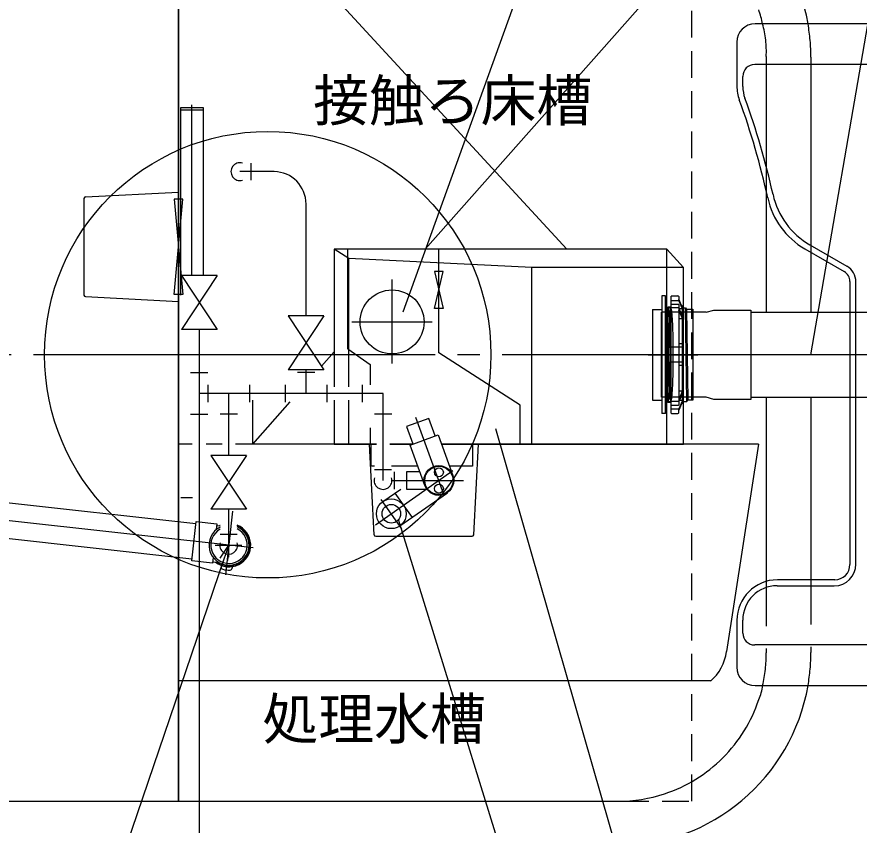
# Model space of a CAD drawing. Units: millimetres, scale not verified. Extents: x -8093 to 8093, y -5792 to 5792.
# Drawn here: x -4648 to -3516, y 955 to 2041 of the extents above; entities that cross this region are included whole.
import ezdxf
from ezdxf.enums import TextEntityAlignment as Align

# ---------------------------------------------------------------- set-up
doc = ezdxf.new("R2010")
doc.units = ezdxf.units.MM
doc.header["$LTSCALE"] = 30
for name, pattern in [('DASHED1', [1.8, 1.2, -0.6]), ('DASHED2', [3, 2, -1]), ('LONG_CHAIN', [21, 18, -1, 1, -1]), ('LONG_DASHED2', [13, 12, -1])]:
    doc.linetypes.add(name, pattern=pattern)
for name, color, linetype, lineweight in [('0-1_00クル-フ-0躯体', 3, 'Continuous', 25), ('0-2_00クル-フ-1機器', 2, 'Continuous', 25), ('0-3_00クル-フ-3空気管', 6, 'Continuous', 25)]:
    doc.layers.add(name, color=color, linetype=linetype, lineweight=lineweight)
doc.styles.add('ＭＳ ゴシック', font='')
doc.styles.get('ＭＳ ゴシック').set_extended_font_data('MS Gothic')

msp = doc.modelspace()

# ---------------------------------------------------------------- linework, layer by layer
at = {"layer": '0-1_00クル-フ-0躯体', "color": 4}
for p, q in [((-4128.75, 1645.07), (-3888.12, 2313.14)), ((-3580.74, 1587.45), (-3476.78, 2188.84))]:
    msp.add_line(p, q, dxfattribs=at)
at = {"layer": '0-1_00クル-フ-0躯体'}
for p, q in [((-4430.74, 2187.45), (-4430.74, 987.45)), ((-4430.74, 987.45), (-4430.74, 2187.45)), ((-4330.74, 2187.45), (-3908.79, 1729.32)), ((-4099.01, 1729.32), (-3725.78, 2151.1)), ((-3180.24, 2031.95), (-3655.74, 2031.95)), ((-3680.24, 2007.45), (-3680.24, 1957.45)), ((-3181.74, 1977.45), (-3656.24, 1977.45)), ((-3672.24, 1947.85), (-3672.24, 1961.45)), ((-3680.24, 1957.45), (-3680.24, 1948.56)), ((-4427.74, 1667.45), (-4427.74, 1919.45)), ((-4427.74, 1919.45), (-4397.74, 1919.45)), ((-4427.74, 1916.45), (-4397.74, 1916.45)), ((-4412.74, 1693.68), (-4412.74, 1923.05)), ((-4397.74, 1919.45), (-4397.74, 1693.68)), ((-4333.45, 1844.94), (-4333.45, 1821.95)), ((-4302.24, 1833.45), (-4348.24, 1833.45)), ((-4555.85, 1799.36), (-4430.74, 1805.92)), ((-4557.74, 1797.36), (-4557.74, 1667.53)), ((-4436.43, 1668.45), (-4425.06, 1796.45)), ((-4259.24, 1639.68), (-4259.24, 1789.95)), ((-3582.08, 1735.06), (-3532.24, 1706.28)), ((-4203.17, 1595.45), (-4203.17, 1729.32)), ((-4080.86, 1589.82), (-4080.86, 1729.32)), ((-3588.86, 1729.73), (-3535.99, 1699.21)), ((-4086.54, 1649.45), (-4075.17, 1699.45)), ((-4378.76, 1693.68), (-4426.73, 1693.68)), ((-4426.73, 1693.68), (-4378.76, 1621.22)), ((-4378.76, 1693.68), (-4426.73, 1621.22)), ((-3528.24, 1685.79), (-3528.24, 1305.45)), ((-3520.24, 1305.95), (-3520.24, 1685.5)), ((-4555.85, 1665.53), (-4430.74, 1658.98)), ((-4425.06, 1668.45), (-4436.43, 1668.45)), ((-3780.85, 1666.45), (-3780.85, 1508.45)), ((-3776.35, 1666.45), (-3780.85, 1666.45)), ((-3776.35, 1666.45), (-3776.35, 1587.45)), ((-3776.35, 1508.45), (-3776.35, 1665.95)), ((-3768.35, 1508.95), (-3768.35, 1665.95)), ((-3767.85, 1666.45), (-3759.35, 1666.45)), ((-3758.35, 1665.45), (-3758.35, 1660.31)), ((-4402.74, 1657.45), (-4402.54, 1657.45)), ((-4402.74, 1657.45), (-4402.54, 1657.45)), ((-3768.35, 1660.31), (-3758.35, 1660.31)), ((-3768.35, 1655.23), (-3758.85, 1655.23)), ((-3753.35, 1650.46), (-3758.35, 1661.95)), ((-3753.35, 1648.94), (-3758.35, 1660.31)), ((-3758.35, 1654.73), (-3758.35, 1519.66)), ((-3754.35, 1653.45), (-3754.65, 1653.45)), ((-4075.17, 1649.45), (-4086.54, 1649.45)), ((-3793.4, 1648.35), (-3780.85, 1648.35)), ((-3721.35, 1644.45), (-3781.35, 1644.45)), ((-3776.35, 1650.45), (-3768.35, 1650.45)), ((-3758.35, 1650.31), (-3768.35, 1650.31)), ((-3753.35, 1638.94), (-3758.35, 1650.31)), ((-3753.35, 1635.96), (-3758.35, 1647.45)), ((-3753.35, 1648.94), (-3757.75, 1648.94)), ((-3753.35, 1652.45), (-3753.35, 1649.25)), ((-3753.35, 1525.95), (-3753.35, 1650.46)), ((-3753.35, 1650.45), (-3749.28, 1650.45)), ((-3749.28, 1650.45), (-3748.07, 1648.13)), ((-3747.46, 1524.45), (-3749.28, 1650.45)), ((-3748.07, 1648.13), (-3746.26, 1526.77)), ((-3661.35, 1644.45), (-3491.45, 1644.45)), ((-4235.26, 1639.68), (-4283.23, 1639.68)), ((-4283.23, 1639.68), (-4235.26, 1567.22)), ((-4235.26, 1639.68), (-4283.23, 1567.22)), ((-3758.35, 1635.96), (-3753.35, 1635.96)), ((-4378.76, 1621.22), (-4426.73, 1621.22)), ((-4259.24, 1603.45), (-4259.04, 1603.45)), ((-4259.24, 1603.45), (-4259.04, 1603.45)), ((-3753.35, 1597.45), (-3768.35, 1597.45)), ((-3753.35, 1601.95), (-3758.35, 1601.95)), ((-4238.34, 1571.87), (-4221.32, 1591.11)), ((-3971.54, 1519.82), (-4080.86, 1589.82)), ((-3753.35, 1577.45), (-3768.35, 1577.45)), ((-4414.39, 1563.43), (-4391.1, 1563.43)), ((-4235.26, 1567.22), (-4283.23, 1567.22)), ((-4247.6, 1563.43), (-4270.89, 1563.43)), ((-4259.24, 1535.45), (-4259.24, 1567.22)), ((-3753.35, 1572.95), (-3758.35, 1572.95)), ((-4391.23, 1547.09), (-4391.23, 1523.8)), ((-4335.26, 1547.09), (-4335.26, 1523.8)), ((-4287.23, 1547.09), (-4287.23, 1523.8)), ((-4231.26, 1547.09), (-4231.26, 1523.8)), ((-4183.73, 1547.09), (-4183.73, 1523.8)), ((-4155.74, 1535.45), (-4402.74, 1535.45)), ((-4363.24, 1452.18), (-4363.24, 1535.45)), ((-4155.74, 1418.45), (-4155.74, 1535.45)), ((-3758.35, 1538.93), (-3753.35, 1538.93)), ((-3753.35, 1538.93), (-3758.35, 1527.44)), ((-3753.35, 1535.95), (-3758.35, 1524.58)), ((-3661.35, 1530.45), (-3491.45, 1530.45)), ((-3640.74, 1530.45), (-3640.74, 1282.84)), ((-3580.74, 1530.45), (-3580.74, 1284.95)), ((-4330.74, 1467.45), (-4330.74, 1526.45)), ((-4330.74, 1467.45), (-4280.75, 1523.95)), ((-4221.32, 1526.45), (-4221.32, 1467.45)), ((-3971.54, 1467.45), (-3971.54, 1519.82)), ((-3776.35, 1524.45), (-3768.35, 1524.45)), ((-3758.35, 1524.58), (-3768.35, 1524.58)), ((-3768.35, 1519.66), (-3758.85, 1519.66)), ((-3753.35, 1525.95), (-3758.35, 1514.58)), ((-3753.35, 1524.43), (-3758.35, 1512.94)), ((-3753.35, 1525.95), (-3757.75, 1525.95)), ((-3754.35, 1521.45), (-3754.65, 1521.45)), ((-3753.35, 1522.45), (-3753.35, 1525.65)), ((-3753.35, 1524.45), (-3747.46, 1524.45)), ((-3747.46, 1524.45), (-3746.26, 1526.77)), ((-5772.3, 1511.06), (-4407.36, 1360.6)), ((-4414.39, 1507.46), (-4391.1, 1507.46)), ((-4351.6, 1507.46), (-4374.89, 1507.46)), ((-4144.1, 1507.46), (-4167.39, 1507.46)), ((-3971.54, 1467.45), (-3971.54, 1509.56)), ((-3776.35, 1508.45), (-3780.85, 1508.45)), ((-3768.35, 1514.58), (-3758.35, 1514.58)), ((-3767.85, 1508.45), (-3759.35, 1508.45)), ((-3767.85, 1508.45), (-3759.35, 1508.45)), ((-3758.35, 1509.45), (-3758.35, 1514.58)), ((-4363.24, 1471.75), (-4363.24, 1489.8)), ((-4173.17, 1488.98), (-4173.17, 1467.45)), ((-4412.62, 1312.89), (-5777.56, 1463.35)), ((-4412.42, 1467.45), (-4430.74, 1467.45)), ((-4372.03, 1467.45), (-4393.65, 1467.45)), ((-4164.74, 1467.45), (-4353.98, 1467.45)), ((-4221.32, 1467.45), (-4164.74, 1467.45)), ((-4167.66, 1345.34), (-4174.06, 1467.45)), ((-4167.66, 1345.34), (-4174.06, 1467.45)), ((-4171.54, 1437.45), (-4171.54, 1467.45)), ((-4171.54, 1437.45), (-4171.54, 1467.45)), ((-4164.74, 1467.45), (-4171.54, 1467.45)), ((-4115.7, 1467.45), (-4146.74, 1467.45)), ((-4035.47, 1467.45), (-4077.3, 1467.45)), ((-3651.04, 1467.45), (-4077.3, 1467.45)), ((-4077.3, 1467.45), (-3751.9, 1467.45)), ((-4035.47, 1467.45), (-4035.47, 1437.45)), ((-4035.47, 1467.45), (-4035.47, 1437.45)), ((-4033.83, 1345.34), (-4027.43, 1467.45)), ((-4033.83, 1345.34), (-4027.43, 1467.45)), ((-3651.04, 1467.45), (-3694.03, 1188.67)), ((-4339.26, 1452.18), (-4387.23, 1452.18)), ((-4387.23, 1452.18), (-4339.26, 1379.72)), ((-4339.26, 1452.18), (-4387.23, 1379.72)), ((-4167.24, 1437.45), (-4171.54, 1437.45)), ((-4167.24, 1437.45), (-4171.54, 1437.45)), ((-4167.24, 1433.24), (-4144.25, 1433.24)), ((-4108.94, 1437.45), (-4144.24, 1437.45)), ((-4108.94, 1437.45), (-4144.24, 1437.45)), ((-4140.95, 1429.94), (-4140.95, 1406.95)), ((-4035.47, 1437.45), (-4066.38, 1437.45)), ((-4035.47, 1437.45), (-4066.38, 1437.45)), ((-4363.24, 1415.95), (-4363.04, 1415.95)), ((-4363.24, 1415.95), (-4363.04, 1415.95)), ((-4363.24, 1415.95), (-4363.04, 1415.95)), ((-4143.75, 1418.45), (-4123.74, 1418.45)), ((-4156.11, 1390.09), (-4132.04, 1406.95)), ((-4427.74, 1395.45), (-4411.74, 1395.45)), ((-4139.73, 1401.56), (-4116.78, 1368.8)), ((-4133.17, 1357.32), (-4069.27, 1402.06)), ((-4339.26, 1379.72), (-4387.23, 1379.72)), ((-4363.24, 1315.53), (-4363.24, 1379.72)), ((-4379.32, 1358.01), (-4374.74, 1357.51)), ((-4374.74, 1346.24), (-4351.75, 1346.24)), ((-4165.66, 1343.45), (-4035.83, 1343.45)), ((-4165.66, 1343.45), (-4035.83, 1343.45)), ((-4363.24, 1331.45), (-4369.69, 1312.51)), ((-4384.69, 1309.3), (-4376.71, 1308.42)), ((-4373.28, 1304.43), (-4373.51, 1302.37)), ((-4358.37, 1302.79), (-4358.6, 1300.73)), ((-3548.74, 1284.95), (-3625.74, 1284.95)), ((-3626.24, 1276.95), (-3549.24, 1276.95)), ((-3680.24, 1230.45), (-3680.24, 1217.45)), ((-3672.24, 1213.45), (-3672.24, 1230.95)), ((-3680.24, 1217.45), (-3680.24, 1167.45)), ((-3181.74, 1197.45), (-3656.24, 1197.45)), ((-4430.74, 1149.75), (-3715.67, 1149.75)), ((-3655.74, 1142.95), (-3180.24, 1142.95)), ((-5840.74, 987.45), (-3840.74, 987.45))]:
    msp.add_line(p, q, dxfattribs=at)
at = {"layer": '0-1_00クル-フ-0躯体', "linetype": 'LONG_DASHED2'}
for p, q in [((-4201.61, 1716.67), (-4221.32, 1729.32)), ((-4201.61, 1544.45), (-4201.61, 1716.67)), ((-3751.9, 1704.45), (-3955.83, 1704.45)), ((-4201.61, 1467.45), (-4201.61, 1526.45))]:
    msp.add_line(p, q, dxfattribs=at)
at = {"layer": '0-1_00クル-フ-0躯体', "linetype": 'LONG_CHAIN'}
for p, q in [((-4143.61, 1575.49), (-4143.61, 1688.45)), ((-3773, 1523.45), (-3773, 1651.45)), ((-3769.01, 1523.45), (-3769.01, 1651.45)), ((-4197.54, 1631.45), (-4089.67, 1631.45)), ((-2825.74, 1587.45), (-6250.74, 1587.45)), ((-3799.4, 1587.45), (-3732.9, 1587.45)), ((-4073.9, 1399.65), (-4111.54, 1503.06)), ((-4330.26, 1327.95), (-5805.52, 1490.58)), ((-4165.75, 1358.92), (-4061.91, 1431.64)), ((-4123.74, 1418.45), (-4047.86, 1418.45)), ((-4130.37, 1353.33), (-4158.19, 1393.06)), ((-4367.17, 1291.43), (-4357.72, 1377.11)), ((-4381.51, 1331.45), (-4345.4, 1331.45))]:
    msp.add_line(p, q, dxfattribs=at)
at = {"layer": '0-1_00クル-フ-0躯体', "linetype": 'DASHED2'}
for p, q in [((-3769.01, 1651.45), (-3773, 1651.45)), ((-3773, 1523.45), (-3769.01, 1523.45)), ((-3640.74, 1282.84), (-3640.74, 1186.69)), ((-3580.74, 1284.95), (-3580.74, 1187.45))]:
    msp.add_line(p, q, dxfattribs=at)
at = {"layer": '0-1_00クル-フ-0躯体'}
for points in [[(-3640.74, 1988.21), (-3640.74, 1807.17), (-3640.74, 1644.45)], [(-3580.74, 1987.45), (-3580.74, 1725.05), (-3580.74, 1644.45)], [(-4425.06, 1796.45), (-4436.43, 1796.45), (-4425.06, 1668.45)], [(-3774.44, 1467.45), (-3774.44, 1729.32), (-4221.32, 1729.32), (-4221.32, 1544.45)], [(-3751.9, 1467.45), (-3751.9, 1704.45), (-3774.44, 1729.32)], [(-4075.17, 1699.45), (-4086.54, 1699.45), (-4075.17, 1649.45)], [(-3793.4, 1648.35), (-3793.4, 1526.55), (-3780.85, 1526.55)], [(-3721.35, 1530.45), (-3781.35, 1530.45), (-3781.35, 1644.45)], [(-3748.24, 1648.45), (-3739.4, 1648.45), (-3739.4, 1526.45), (-3746.42, 1526.45)], [(-3721.35, 1644.45), (-3711.35, 1647.45), (-3661.35, 1647.45), (-3661.35, 1527.45), (-3711.35, 1527.45), (-3721.35, 1530.45)], [(-4203.17, 1595.45), (-4173.17, 1574.45), (-4173.17, 1547.1)], [(-4085.55, 1478.42), (-4094.1, 1501.91), (-4124.17, 1490.97), (-4115.62, 1467.48)], [(-4099.54, 1411.61), (-4119.38, 1466.11), (-4081.79, 1479.79), (-4061.95, 1425.29)], [(-4115.7, 1467.45), (-4146.74, 1467.45), (-4115.7, 1467.45)], [(-4096.74, 1406.45), (-4123.74, 1406.45), (-4123.74, 1430.45), (-4106.4, 1430.45)], [(-4384.06, 1314.96), (-4384.92, 1307.17), (-4412.91, 1310.25), (-4407.07, 1363.23), (-4379.08, 1360.15), (-4379.94, 1352.35)], [(-4374.76, 1314.24), (-4363.24, 1331.45), (-4364.62, 1310.79)]]:
    msp.add_lwpolyline(points, dxfattribs=at)
at = {"layer": '0-1_00クル-フ-0躯体', "linetype": 'LONG_DASHED2'}
msp.add_lwpolyline([(-3955.83, 1467.45), (-3955.83, 1704.45), (-4201.61, 1716.67)], dxfattribs=at)
at = {"layer": '0-1_00クル-フ-0躯体', "color": 4}
for points in [[(-4004.5, 1488.19), (-3827.53, 872.54), (-3819.53, 872.54)], [(-4135.52, 1366.38), (-3937.77, 727.57), (-3929.77, 727.57)], [(-4369.69, 1312.51), (-4544.36, 799.34), (-4552.36, 799.34)]]:
    msp.add_lwpolyline(points, dxfattribs=at)
at = {"layer": '0-1_00クル-フ-0躯体'}
for centre, radius in [((-4310.74, 1587.45), 300), ((-4143.61, 1631.45), 43), ((-4080.74, 1418.45), 20), ((-4080.74, 1418.45), 19), ((-4080.74, 1429.45), 6), ((-4080.74, 1407.45), 6), ((-4144.64, 1373.71), 20), ((-4144.64, 1373.71), 12.5)]:
    msp.add_circle(centre, radius, dxfattribs=at)
for centre, radius, start, end in [((-3840.74, 1987.45), 260, 9.85491, 90), ((-3840.34, 1988.36), 199.59, 12.61478, 18.25957), ((-3655.74, 2007.45), 24.5, 90, 180), ((-3656.24, 1961.45), 16, 90, 180), ((-3625.74, 1948.56), 54.5, 180, 200.11578), ((-3626.24, 1947.85), 46, 180, 200.15461), ((-4611.69, 1587.45), 995.5, 12.21736, 20.11578), ((-4608.19, 1587.45), 1000, 12.43231, 20.15461), ((-4348.24, 1833.45), 11.99, 73.40184, 286.59816), ((-4302.75, 1789.94), 43.51, 0.00273, 89.3349), ((-3530.08, 1825.12), 104, 192.43231, 240), ((-4555.74, 1797.36), 2, 93, 180), ((-3536.61, 1820.23), 104.5, 192.21736, 240), ((-3543.74, 1685.79), 15.5, 0, 60), ((-3544.24, 1685.5), 24, 0, 60), ((-4555.74, 1667.53), 2, 180, 267), ((-3767.85, 1665.95), 0.5, 90, 180), ((-3759.35, 1665.45), 1, 0, 90), ((-3758.85, 1654.73), 0.5, 0, 90), ((-3754.35, 1652.45), 1, 0, 90), ((-3523.87, 1620.75), 247.8, 174.45713, 177.23669), ((-3751.75, 1644.07), 18.77, 156.87744, 178.12213), ((-3786.27, 1644.07), 18.77, 1.87787, 23.12256), ((-4014.15, 1620.75), 247.8, 2.76331, 5.54287), ((-3119.98, 1599.8), 652.23, 177.10862, 178.57085), ((-3897, 1628.11), 126.45, 2.07965, 4.85922), ((-4422.03, 1599.8), 652.23, 1.42915, 2.89138), ((-4418.04, 1599.8), 652.23, 1.42915, 2.89138), ((-2658.98, 1588), 1113.38, 178.55563, 180.02869), ((-4883.03, 1588), 1113.38, 359.97131, 1.44437), ((-4879.04, 1588), 1113.38, 359.97131, 1.44437), ((-2658.98, 1586.89), 1113.38, 179.97131, 181.44437), ((-4883.03, 1586.89), 1113.38, 358.55563, 0.02869), ((-4879.04, 1586.89), 1113.38, 358.55563, 0.02869), ((-3119.98, 1575.09), 652.23, 181.42915, 182.89138), ((-4422.03, 1575.09), 652.23, 357.10862, 358.57085), ((-4418.04, 1575.09), 652.23, 357.10862, 358.57085), ((-3523.87, 1554.14), 247.8, 182.76331, 185.54287), ((-3771.95, 1539.2), 3.27, 286.81737, 66.24381), ((-4014.15, 1554.14), 247.8, 354.45713, 357.23669), ((-3751.75, 1530.82), 18.77, 181.87787, 203.12256), ((-3786.27, 1530.82), 18.77, 336.87744, 358.12213), ((-3758.85, 1520.16), 0.5, 270, 0), ((-3754.35, 1522.45), 1, 270, 0), ((-3767.85, 1508.95), 0.5, 180, 270), ((-3759.35, 1509.45), 1, 270, 0), ((-4155.74, 1418.45), 11.99, 163.40184, 16.59816), ((-4362.74, 1331.53), 27, 116.3878, 65.95792), ((-4362.74, 1331.53), 24.5, 119.32717, 63.32176), ((-4362.74, 1331.53), 29.08, 231.1193, 67.77246), ((-4362.74, 1331.53), 28.5, 232.97963, 67.29807), ((-4362.74, 1331.53), 29.08, 114.37301, 116.29947), ((-4165.66, 1345.45), 2, 183, 270), ((-4165.66, 1345.45), 2, 183, 270), ((-4035.83, 1345.45), 2, 270, 357), ((-4035.83, 1345.45), 2, 270, 357), ((-4363.24, 1331.45), 11.99, 163.40184, 16.59816), ((-4370.52, 1302.04), 3, 173.70939, 255.22551), ((-3549.24, 1305.95), 29, 270, 0), ((-3548.74, 1305.45), 20.5, 270, 0), ((-4362.74, 1331.53), 33.5, 255.22551, 272.19326), ((-4361.58, 1301.05), 3, 272.19326, 353.70939), ((-3625.74, 1230.45), 54.5, 90, 180), ((-3626.24, 1230.95), 46, 90, 180), ((-3656.24, 1213.45), 16, 180, 270), ((-3758.47, 1197.59), 65.05, 311.1319, 352.11254), ((-3655.74, 1167.45), 24.5, 180, 270), ((-3840.74, 1187.45), 260, 270, 350.14509), ((-3706.43, 1149.55), 61.21, 335.32352, 353.80213), ((-3839.58, 1186.24), 198.76, 315.008, 341.75236), ((-3839.54, 1186.28), 198.76, 288.24764, 314.992), ((-3839.95, 1187.49), 200.04, 269.98936, 288.25034)]:
    msp.add_arc(centre, radius, start, end, dxfattribs=at)
at = {"layer": '0-1_00クル-フ-0躯体', "linetype": 'DASHED2'}
for centre, radius, start, end in [((-3779.23, 1995.05), 138.66, 357.17224, 15.43322), ((-3840.74, 1987.45), 260, 0, 9.85491), ((-3527.86, 1620.75), 247.8, 174.45713, 177.23669), ((-3755.74, 1644.07), 18.77, 156.87744, 178.12213), ((-3790.27, 1644.07), 18.77, 1.87787, 23.12256), ((-3948.75, 1626.65), 178.16, 3.91873, 5.81207), ((-3123.97, 1599.8), 652.23, 177.10862, 178.57085), ((-2662.98, 1588), 1113.38, 178.55563, 180.02869), ((-2662.98, 1586.89), 1113.38, 179.97131, 181.44437), ((-3123.97, 1575.09), 652.23, 181.42915, 182.89138), ((-3527.86, 1554.14), 247.8, 182.76331, 185.54287), ((-3755.74, 1530.82), 18.77, 181.87787, 203.12256), ((-3790.27, 1530.82), 18.77, 336.87744, 358.12213), ((-3892.15, 1543.43), 121.36, 353.74479, 356.52435), ((-3837.62, 1186.29), 196.87, 347.28055, 0.11399), ((-3840.74, 1187.45), 260, 350.14509, 0)]:
    msp.add_arc(centre, radius, start, end, dxfattribs=at)
at = {"layer": '0-2_00クル-フ-1機器', "linetype": 'DASHED1'}
msp.add_lwpolyline([(-5940.74, 987.45), (-3740.74, 987.45), (-3740.74, 2187.45)], dxfattribs=at)
at = {"layer": '0-3_00クル-フ-3空気管'}
for p, q in [((-4402.74, 1621.22), (-4402.74, 1218.78)), ((-4402.74, 1218.78), (-4402.74, 867.34))]:
    msp.add_line(p, q, dxfattribs=at)

# ---------------------------------------------------------------- texts
at = {"layer": '0-1_00クル-フ-0躯体', "color": 4, "style": 'ＭＳ ゴシック'}
for s, p in [('接触ろ床槽', (-4249.7, 1884.99)), ('処理水槽', (-4317.79, 1054.14))]:
    msp.add_text(s, height=54.99, dxfattribs=at).set_placement(p, align=Align.BOTTOM_LEFT)

doc.saveas('drawing.dxf')
